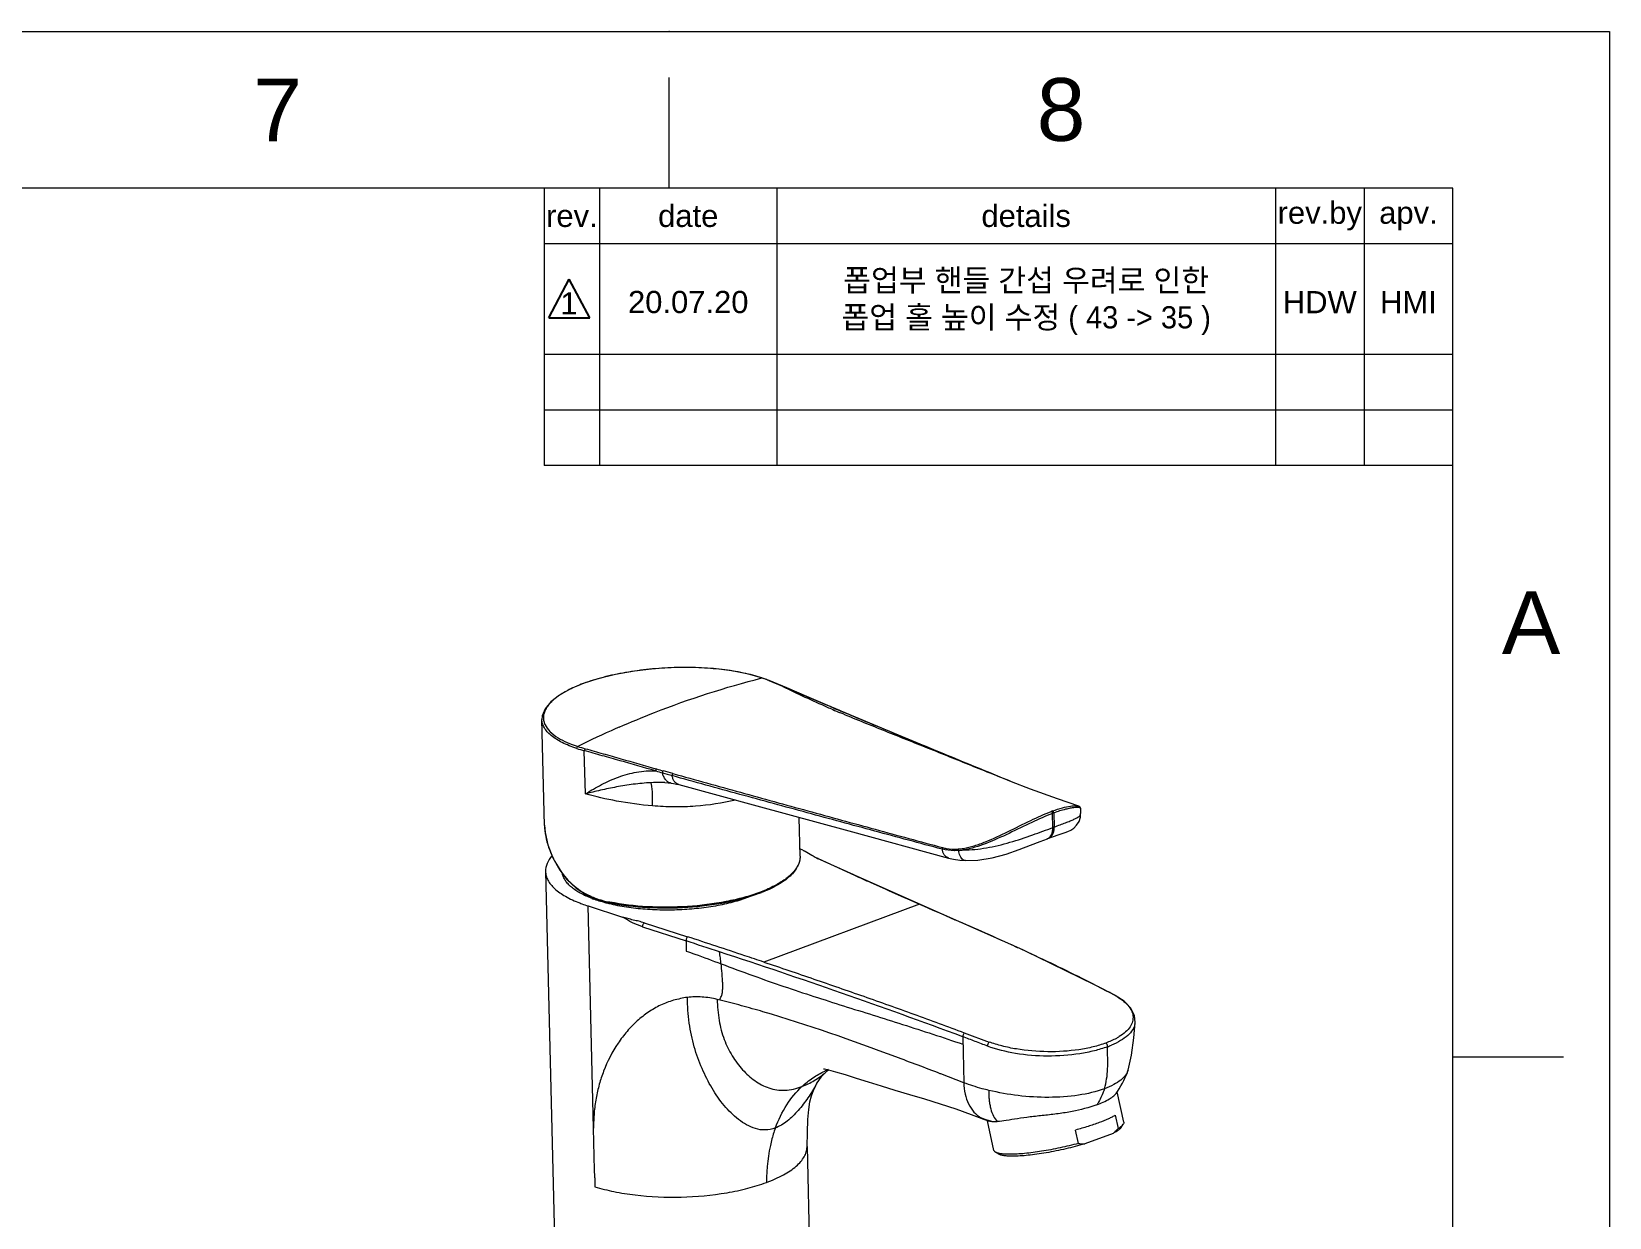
# Model space of a CAD drawing. Header units: millimetres. Extents: x 1991 to 2585, y -545 to -125.
# Drawn here: x 2442.1 to 2584.5, y -232.4 to -125.4 of the extents above; entities that cross this region are included whole.
import ezdxf

# ---------------------------------------------------------------- set-up
doc = ezdxf.new("R2010")
doc.units = ezdxf.units.MM
doc.header["$LTSCALE"] = 0.1
doc.layers.get('0').update_dxf_attribs({"lineweight": 13})
doc.layers.add('DIM', color=3, linetype='Continuous', lineweight=9)
doc.layers.add('FORM', color=7, linetype='Continuous', lineweight=13)
doc.layers.add('TEXT', color=2, linetype='Continuous')
doc.styles.get("Standard").update_dxf_attribs({"font": 'arial.ttf'})

msp = doc.modelspace()

# ---------------------------------------------------------------- linework, layer by layer
for p, q in [((2499.693, -139.541), (2499.693, -129.541)), ((2570.4, -139.541), (2004.744, -139.541)), ((2570.4, -531.258), (2570.4, -139.541)), ((2570.4, -217.884), (2580.4, -217.884))]:
    msp.add_line(p, q)
at = {"color": 7, "linetype": 'Continuous'}
for p, q in [((2493.251, -183.776), (2491.906, -184.214)), ((2508.093, -183.716), (2508.093, -183.716)), ((2508.713, -183.946), (2508.539, -183.877)), ((2508.713, -183.946), (2508.66, -183.942)), ((2508.707, -183.961), (2508.66, -183.942)), ((2509.942, -184.478), (2508.707, -183.961)), ((2508.713, -183.946), (2508.713, -183.946)), ((2510.285, -184.608), (2508.713, -183.946)), ((2513.971, -186.191), (2509.942, -184.478)), ((2514.014, -186.198), (2513.971, -186.191)), ((2514.01, -186.208), (2513.971, -186.191)), ((2514.141, -186.252), (2514.014, -186.198)), ((2514.736, -186.509), (2514.141, -186.252)), ((2514.509, -186.411), (2514.467, -186.404)), ((2514.505, -186.421), (2514.467, -186.404)), ((2515.012, -186.627), (2514.736, -186.509)), ((2488.424, -197.013), (2488.194, -187.469)), ((2515.203, -186.709), (2515.012, -186.627)), ((2515.203, -186.71), (2515.163, -186.703)), ((2515.2, -186.718), (2515.163, -186.703)), ((2515.203, -186.71), (2515.203, -186.71)), ((2489.655, -189.106), (2489.66, -189.109)), ((2492.116, -194.174), (2492.022, -190.274)), ((2499.29, -193.147), (2499.289, -193.147)), ((2499.857, -193.192), (2499.857, -193.192)), ((2532.303, -193.741), (2530.571, -193.072)), ((2530.572, -193.072), (2530.571, -193.072)), ((2530.655, -193.104), (2530.573, -193.071)), ((2530.868, -193.192), (2530.655, -193.104)), ((2511.497, -199.777), (2511.413, -196.287)), ((2534.312, -197.2), (2534.282, -195.935)), ((2534.395, -195.893), (2534.425, -197.158)), ((2536.644, -195.28), (2536.645, -195.28)), ((2536.806, -195.461), (2536.818, -195.947)), ((2536.806, -195.462), (2536.806, -195.462)), ((2511.733, -199.241), (2511.481, -199.127)), ((2533.913, -198.176), (2533.914, -198.176)), ((2489.193, -199.949), (2489.817, -201.055)), ((2516.361, -201.486), (2513.065, -199.987)), ((2513.065, -199.987), (2513.122, -200.003)), ((2513.123, -200.003), (2513.071, -199.976)), ((2513.122, -200.003), (2516.417, -201.502)), ((2526.424, -200.187), (2526.424, -200.187)), ((2488.524, -201.164), (2489.637, -247.449)), ((2516.416, -201.501), (2516.361, -201.486)), ((2516.361, -201.486), (2516.413, -201.509)), ((2524.254, -204.978), (2516.415, -201.501)), ((2492.214, -203.286), (2493.24, -203.736)), ((2492.856, -224.337), (2492.373, -204.279)), ((2492.373, -204.279), (2495.477, -205.283)), ((2493.24, -203.736), (2494.3, -204.02)), ((2494.3, -204.02), (2494.3, -204.02)), ((2522.284, -204.118), (2508.222, -209.344)), ((2497.283, -206.168), (2501.202, -207.436)), ((2497.43, -205.798), (2501.347, -207.066)), ((2501.202, -207.436), (2501.224, -208.346)), ((2538.027, -211.369), (2537.669, -211.187)), ((2538.071, -211.392), (2538.026, -211.369)), ((2538.027, -211.369), (2538.074, -211.386)), ((2538.074, -211.386), (2538.075, -211.387)), ((2539.936, -212.36), (2539.888, -212.342)), ((2539.939, -212.362), (2539.936, -212.36)), ((2526.173, -216.076), (2526.273, -220.222)), ((2526.316, -215.721), (2528.555, -216.554)), ((2513.729, -219.178), (2513.758, -219.165)), ((2541.102, -219.083), (2541.102, -219.083)), ((2512.993, -220.331), (2512.991, -220.334)), ((2524.192, -219.428), (2524.149, -219.412)), ((2526.273, -220.222), (2524.192, -219.428)), ((2540.722, -223.78), (2540.127, -221.046)), ((2526.925, -223.082), (2528.144, -223.542)), ((2539.946, -223.164), (2540.208, -224.367)), ((2528.996, -226.33), (2528.413, -223.651)), ((2528.43, -223.647), (2528.442, -223.651)), ((2536.617, -225.701), (2536.355, -224.498)), ((2539.75, -224.797), (2537.18, -225.752)), ((2540.479, -224.265), (2540.669, -223.98)), ((2512.128, -225.99), (2512.631, -246.896)), ((2529.418, -226.671), (2529.127, -226.49)), ((2492.964, -228.819), (2492.982, -229.608))]:
    msp.add_line(p, q, dxfattribs=at)
for points in [[(2508.093, -183.716), (2506.845, -183.361), (2505.336, -183.067), (2503.685, -182.868), (2501.94, -182.77), (2500.129, -182.775), (2498.323, -182.881), (2496.539, -183.087), (2494.839, -183.387), (2493.251, -183.776)], [(2491.906, -184.214), (2490.783, -184.688), (2489.774, -185.251), (2489, -185.856), (2488.483, -186.483), (2488.222, -187.136), (2488.194, -187.475)], [(2508.539, -183.877), (2508.285, -183.783), (2508.092, -183.716)], [(2514.014, -186.198), (2512.097, -185.379), (2510.285, -184.608)], [(2530.868, -193.192), (2526.916, -191.57), (2520.735, -189.019), (2515.203, -186.71)], [(2499.29, -193.147), (2499.588, -193.164), (2499.857, -193.192)], [(2499.857, -193.192), (2500.079, -193.227), (2500.35, -193.282), (2500.537, -193.328)], [(2500.537, -193.328), (2507.605, -195.248), (2515.895, -197.51), (2524.903, -199.967)], [(2536.644, -195.28), (2534.741, -194.623), (2532.303, -193.741)], [(2533.913, -198.176), (2534.369, -198.014), (2534.797, -197.868), (2535.14, -197.753), (2535.421, -197.656), (2535.67, -197.558), (2535.92, -197.438), (2536.19, -197.259), (2536.456, -196.997), (2536.668, -196.659), (2536.793, -196.268), (2536.818, -195.947)], [(2536.806, -195.462), (2536.804, -195.442), (2536.766, -195.357), (2536.713, -195.311), (2536.658, -195.285), (2536.645, -195.28)], [(2488.424, -197.006), (2488.475, -197.652), (2488.728, -198.781), (2489.193, -199.949)], [(2526.424, -200.187), (2527.533, -200.15), (2528.822, -199.941), (2530.089, -199.6), (2531.262, -199.199), (2532.289, -198.808), (2533.166, -198.464), (2533.823, -198.21)], [(2533.823, -198.21), (2533.832, -198.206), (2533.914, -198.176)], [(2524.903, -199.967), (2525.329, -200.067), (2525.899, -200.151), (2526.424, -200.187)], [(2489.816, -201.054), (2490.48, -201.924), (2491.296, -202.686), (2492.214, -203.286)], [(2538.074, -211.386), (2531.592, -208.252), (2524.254, -204.978)], [(2539.939, -212.361), (2539.425, -212.088), (2538.739, -211.729), (2538.075, -211.386)], [(2541.735, -214.793), (2541.678, -214.176), (2541.344, -213.505), (2540.734, -212.881), (2539.936, -212.36)], [(2541.102, -219.083), (2541.408, -217.745), (2541.608, -216.185), (2541.736, -214.782)], [(2512.991, -220.334), (2513.468, -219.642), (2513.848, -219.246)], [(2513.62, -218.966), (2513.608, -218.964), (2513.71, -218.982), (2514.072, -219.063), (2514.706, -219.234), (2515.552, -219.488), (2516.551, -219.803), (2517.647, -220.15), (2518.817, -220.513), (2520.061, -220.89), (2521.371, -221.279), (2522.737, -221.688), (2524.147, -222.125), (2525.557, -222.594), (2526.925, -223.082)], [(2513.847, -219.245), (2513.875, -219.221), (2513.922, -219.181)], [(2513.922, -219.181), (2513.956, -219.153), (2514.001, -219.118), (2514.046, -219.085), (2514.076, -219.064)], [(2540.084, -221.107), (2540.14, -221.028), (2540.308, -220.772), (2540.456, -220.52), (2540.59, -220.273), (2540.712, -220.03), (2540.818, -219.804), (2540.914, -219.589), (2541.006, -219.364), (2541.088, -219.129), (2541.102, -219.083)], [(2512.134, -225.989), (2512.151, -224.714), (2512.194, -223.555), (2512.272, -222.647), (2512.382, -221.951), (2512.518, -221.408), (2512.699, -220.916), (2512.955, -220.397), (2512.993, -220.331)], [(2528.164, -223.55), (2528.224, -223.572), (2528.43, -223.647)]]:
    msp.add_lwpolyline(points, dxfattribs=at)
for centre, radius, start, end in [((2497.4, -198.844), 15.616, 110.44549, 110.59119), ((2504.247, -194.988), 11.896, 71.16188, 71.37475), ((2504.376, -194.614), 11.502, 70.2715, 71.16572), ((2504.7, -193.715), 10.546, 67.93931, 70.28128), ((2556.636, -89.441), 105.888, 243.83441, 246.2258), ((2559.882, -82.142), 113.877, 246.21146, 246.48191), ((2487.121, -249.225), 68.514, 66.77806, 66.89275), ((2464.357, -302.195), 126.168, 66.59895, 66.76248), ((2560.05, -80.92), 114.912, 246.64985, 247.00675), ((2560.909, -79.78), 116.452, 246.48224, 246.85517), ((2531.429, -270.973), 90.412, 113.84586, 116.2608), ((2530.603, -269.146), 88.407, 113.63786, 113.83502), ((2495.585, -177.013), 13.731, 251.9575, 254.96058), ((2495.756, -176.586), 13.993, 251.96977, 254.8764), ((2508.891, -158.212), 35.448, 252.90779, 253.9255), ((2516.533, -128.658), 65.771, 254.1297, 254.67261), ((2465.73, -313.527), 125.952, 74.20223, 74.61383), ((2539.975, -50.974), 147.1, 253.85717, 254.21082), ((2536.467, -201.768), 6.438, 109.84227, 110.93307), ((2536.546, -201.853), 6.336, 109.84244, 110.9329), ((2536.973, -204.195), 7.484, 109.89796, 110.82108), ((2525.398, -194.038), 5.115, 274.31371, 279.25012), ((2525.348, -194.072), 5.222, 274.7934, 279.71734), ((2533.614, -197.659), 0.589, 290.84811, 299.884), ((2509.3, -199.633), 2.23, 332.23447, 334.49088), ((2495.754, -197.136), 7.091, 213.04101, 213.40991), ((2489.862, -201.025), 0.0546, 205.48673, 212.85286), ((2496.486, -193.749), 10.557, 249.01537, 249.80441), ((2495.498, -196.968), 7.057, 247.2574, 248.34512), ((2495.524, -196.902), 7.128, 248.34375, 248.69256), ((2502.94, -190.109), 13.924, 290.73345, 291.3157), ((2498.308, -183.316), 21.002, 258.87177, 259.03146), ((2843.159, 520.535), 792.517, 246.116321, 246.368483), ((2268.034, -928.275), 757.613, 71.834185, 72.075287), ((2319.965, -771.952), 592.891, 69.647198, 71.892839), ((2432.877, -422.499), 235.89, 65.14708, 65.41995), ((2497.226, -241.55), 29.628, 76.22519, 76.75907), ((2536.92, -217.861), 6.267, 61.2376, 61.72706), ((2540.402, -214.664), 1.34, 348.93563, 354.49092), ((2536.233, -208.887), 8.635, 290.3387, 292.95962), ((2517.144, -226.467), 8.049, 112.79887, 114.87246), ((2529.016, -221.318), 2.389, 239.89144, 249.11669), ((2531.172, -215.826), 8.288, 249.11617, 250.68165), ((2510.493, -225.979), 1.634, 358.28853, 359.61497)]:
    msp.add_arc(centre, radius, start, end, dxfattribs=at)
for points, knots in [([(2508.046, -183.715), (2507.501, -183.532), (2506.313, -183.221), (2504.403, -182.921), (2502.313, -182.763), (2500.123, -182.756), (2497.914, -182.9), (2495.773, -183.19), (2493.781, -183.613), (2492.529, -183.996), (2491.946, -184.212)], [0, 0, 0, 0, 0.1054976, 0.2248135, 0.3543139, 0.4897597, 0.6265793, 0.7601291, 0.8859439, 1, 1, 1, 1]), ([(2491.909, -184.226), (2491.487, -184.385), (2490.713, -184.713), (2489.704, -185.293), (2489.042, -185.837), (2488.668, -186.292), (2488.475, -186.622), (2488.356, -186.955), (2488.315, -187.289), (2488.353, -187.621), (2488.515, -188.069), (2488.937, -188.611), (2489.393, -188.944), (2489.655, -189.106)], [0, 0, 0, 0, 0.1853675, 0.3447746, 0.4774671, 0.5345228, 0.5862438, 0.6338277, 0.6789268, 0.7235371, 0.7697281, 0.8733864, 1, 1, 1, 1]), ([(2495.155, -188.156), (2496.214, -187.693), (2500.415, -185.951), (2504.757, -184.546), (2508.046, -183.715)], [0, 0, 0, 0, 0.254107, 1, 1, 1, 1]), ([(2491.332, -190.069), (2490.879, -189.922), (2490.072, -189.606), (2489.184, -189.071), (2488.674, -188.59), (2488.408, -188.233), (2488.24, -187.86), (2488.197, -187.601), (2488.194, -187.475)], [0, 0, 0, 0, 0.3322094, 0.6034313, 0.7170167, 0.8191747, 0.9123134, 1, 1, 1, 1]), ([(2530.571, -193.072), (2529.281, -192.555), (2526.7, -191.522), (2522.83, -189.974), (2519.606, -188.681), (2517.036, -187.658), (2515.765, -187.128), (2515.137, -186.859)], [0, 0, 0, 0, 0.2505856, 0.501173, 0.7517574, 0.8768764, 1, 1, 1, 1]), ([(2530.573, -193.071), (2528.008, -192.021), (2524.164, -190.439), (2519.68, -188.589), (2517.118, -187.529), (2515.839, -186.989), (2515.2, -186.718)], [0, 0, 0, 0, 0.4997695, 0.7497289, 0.874756, 1, 1, 1, 1]), ([(2489.66, -189.109), (2489.916, -189.266), (2490.493, -189.559), (2491.098, -189.785), (2491.425, -189.892)], [0, 0, 0, 0, 0.4664857, 1, 1, 1, 1]), ([(2491.332, -190.069), (2491.331, -190.051), (2491.338, -189.983), (2491.38, -189.914), (2491.425, -189.892)], [0, 0, 0, 0, 0.262843, 1, 1, 1, 1]), ([(2492.105, -190.095), (2492.092, -190.102), (2492.041, -190.148), (2492.019, -190.221), (2492.022, -190.274)], [0, 0, 0, 0, 0.2159861, 1, 1, 1, 1]), ([(2498.473, -192.095), (2497.397, -191.789), (2495.785, -191.33), (2493.635, -190.723), (2492.561, -190.419), (2492.022, -190.274)], [0, 0, 0, 0, 0.5002938, 0.7503299, 1, 1, 1, 1]), ([(2492.105, -190.095), (2492.643, -190.24), (2493.717, -190.545), (2495.864, -191.154), (2497.474, -191.615), (2498.548, -191.922)], [0, 0, 0, 0, 0.2498142, 0.4998226, 1, 1, 1, 1]), ([(2492.116, -194.174), (2492.589, -193.872), (2493.56, -193.307), (2495.099, -192.611), (2496.745, -192.149), (2497.895, -192.066), (2498.473, -192.095)], [0, 0, 0, 0, 0.2481836, 0.4956338, 0.7445216, 1, 1, 1, 1]), ([(2498.548, -191.922), (2498.536, -191.93), (2498.491, -191.977), (2498.47, -192.045), (2498.473, -192.095)], [0, 0, 0, 0, 0.2222316, 1, 1, 1, 1]), ([(2499.148, -192.089), (2499.135, -192.099), (2499.089, -192.149), (2499.07, -192.223), (2499.076, -192.275)], [0, 0, 0, 0, 0.2307517, 1, 1, 1, 1]), ([(2498.03, -193.163), (2497.499, -193.19), (2496.458, -193.288), (2494.941, -193.534), (2493.498, -193.824), (2492.568, -194.058), (2492.116, -194.174)], [0, 0, 0, 0, 0.2653675, 0.5214422, 0.7670733, 1, 1, 1, 1]), ([(2499.289, -193.147), (2499.185, -193.144), (2498.765, -193.136), (2498.345, -193.146), (2498.03, -193.163)], [0, 0, 0, 0, 0.2486047, 1, 1, 1, 1]), ([(2498.183, -195.254), (2498.188, -195.023), (2498.191, -194.585), (2498.17, -193.984), (2498.13, -193.557), (2498.079, -193.299), (2498.048, -193.202), (2498.03, -193.163)], [0, 0, 0, 0, 0.329136, 0.6246987, 0.856001, 0.9394361, 1, 1, 1, 1]), ([(2499.857, -193.192), (2499.766, -193.18), (2499.578, -193.114), (2499.344, -192.907), (2499.17, -192.616), (2499.101, -192.392), (2499.076, -192.275)], [0, 0, 0, 0, 0.2146782, 0.4539175, 0.7195845, 1, 1, 1, 1]), ([(2500.019, -192.333), (2500.007, -192.342), (2499.96, -192.395), (2499.94, -192.471), (2499.949, -192.524)], [0, 0, 0, 0, 0.227383, 1, 1, 1, 1]), ([(2500.537, -193.328), (2500.463, -193.308), (2500.314, -193.235), (2500.138, -193.048), (2500.013, -192.804), (2499.965, -192.62), (2499.949, -192.524)], [0, 0, 0, 0, 0.2208636, 0.4607249, 0.7227823, 1, 1, 1, 1]), ([(2524.322, -199.16), (2522.291, -198.618), (2518.229, -197.526), (2512.138, -195.876), (2507.061, -194.489), (2502.996, -193.38), (2500.965, -192.812), (2499.949, -192.524)], [0, 0, 0, 0, 0.2496459, 0.4995133, 0.7495412, 0.8746194, 1, 1, 1, 1]), ([(2500.019, -192.333), (2501.033, -192.62), (2503.061, -193.189), (2507.119, -194.303), (2512.187, -195.698), (2518.268, -197.363), (2522.322, -198.467), (2524.35, -199.017)], [0, 0, 0, 0, 0.1253041, 0.2503656, 0.5003856, 0.7502719, 1, 1, 1, 1]), ([(2498.183, -195.254), (2497.096, -195.163), (2495.055, -194.882), (2493.047, -194.427), (2492.116, -194.174)], [0, 0, 0, 0, 0.5304278, 1, 1, 1, 1]), ([(2505.655, -194.725), (2504.473, -195.013), (2502.623, -195.295), (2500.116, -195.371), (2498.827, -195.308), (2498.183, -195.254)], [0, 0, 0, 0, 0.4856568, 0.7422404, 1, 1, 1, 1]), ([(2526.22, -199.086), (2526.558, -199.031), (2527.242, -198.863), (2528.604, -198.37), (2530.287, -197.57), (2532.23, -196.589), (2533.535, -195.996), (2534.167, -195.755)], [0, 0, 0, 0, 0.1187895, 0.2435821, 0.502801, 0.7650675, 1, 1, 1, 1]), ([(2534.282, -195.935), (2533.647, -196.178), (2532.331, -196.767), (2530.362, -197.736), (2528.342, -198.665), (2526.933, -199.112), (2526.23, -199.219)], [0, 0, 0, 0, 0.2340736, 0.4958586, 0.7553269, 1, 1, 1, 1]), ([(2534.282, -195.935), (2534.28, -195.877), (2534.247, -195.797), (2534.182, -195.759), (2534.167, -195.755)], [0, 0, 0, 0, 0.7945085, 1, 1, 1, 1]), ([(2534.282, -195.712), (2534.581, -195.604), (2535.111, -195.431), (2535.813, -195.276), (2536.268, -195.234), (2536.52, -195.251), (2536.61, -195.268), (2536.645, -195.28)], [0, 0, 0, 0, 0.3930084, 0.688105, 0.887725, 0.9541234, 1, 1, 1, 1]), ([(2534.395, -195.893), (2534.395, -195.874), (2534.383, -195.803), (2534.334, -195.726), (2534.282, -195.712)], [0, 0, 0, 0, 0.2605828, 1, 1, 1, 1]), ([(2536.806, -195.462), (2536.806, -195.456), (2536.793, -195.443), (2536.744, -195.423), (2536.634, -195.404), (2536.448, -195.398), (2536.185, -195.417), (2535.845, -195.47), (2535.233, -195.608), (2534.744, -195.767), (2534.395, -195.893)], [0, 0, 0, 0, 0.0068614, 0.0193951, 0.0646253, 0.13873, 0.2441923, 0.3814376, 0.5531441, 1, 1, 1, 1]), ([(2534.425, -197.158), (2534.609, -197.091), (2534.953, -196.965), (2535.436, -196.784), (2535.85, -196.623), (2536.193, -196.477), (2536.462, -196.345), (2536.658, -196.22), (2536.786, -196.094), (2536.819, -195.992), (2536.818, -195.947)], [0, 0, 0, 0, 0.2131295, 0.4005472, 0.5630311, 0.6984134, 0.806525, 0.8900158, 0.9515082, 1, 1, 1, 1]), ([(2488.424, -197.006), (2488.44, -197.674), (2488.736, -199.093), (2489.397, -200.369), (2489.809, -201.002)], [0, 0, 0, 0, 0.4691275, 1, 1, 1, 1]), ([(2526.23, -199.219), (2526.925, -199.227), (2528.352, -199.084), (2530.438, -198.568), (2532.427, -197.903), (2533.708, -197.428), (2534.312, -197.2)], [0, 0, 0, 0, 0.2489944, 0.510398, 0.7686331, 1, 1, 1, 1]), ([(2533.914, -198.176), (2533.996, -198.146), (2534.156, -198.042), (2534.321, -197.795), (2534.412, -197.489), (2534.427, -197.27), (2534.425, -197.158)], [0, 0, 0, 0, 0.2167067, 0.4570887, 0.7225124, 1, 1, 1, 1]), ([(2534.061, -198.045), (2534.107, -197.994), (2534.276, -197.744), (2534.319, -197.429), (2534.312, -197.2)], [0, 0, 0, 0, 0.2300182, 1, 1, 1, 1]), ([(2511.733, -199.241), (2511.809, -199.276), (2512.093, -199.414), (2512.365, -199.575), (2512.562, -199.698)], [0, 0, 0, 0, 0.2645404, 1, 1, 1, 1]), ([(2524.35, -199.017), (2524.331, -199.049), (2524.317, -199.099), (2524.32, -199.149), (2524.322, -199.16)], [0, 0, 0, 0, 0.7625839, 1, 1, 1, 1]), ([(2524.902, -199.967), (2524.824, -199.946), (2524.673, -199.866), (2524.499, -199.674), (2524.381, -199.43), (2524.337, -199.252), (2524.322, -199.16)], [0, 0, 0, 0, 0.2309018, 0.4756746, 0.7344134, 1, 1, 1, 1]), ([(2525.785, -199.276), (2525.658, -199.286), (2525.168, -199.309), (2524.672, -199.254), (2524.322, -199.16)], [0, 0, 0, 0, 0.2600523, 1, 1, 1, 1]), ([(2524.35, -199.017), (2524.461, -199.047), (2524.931, -199.151), (2525.419, -199.166), (2525.783, -199.138)], [0, 0, 0, 0, 0.240707, 1, 1, 1, 1]), ([(2525.783, -199.138), (2525.78, -199.149), (2525.772, -199.194), (2525.775, -199.242), (2525.785, -199.276)], [0, 0, 0, 0, 0.2383635, 1, 1, 1, 1]), ([(2526.424, -200.187), (2526.387, -200.186), (2526.309, -200.171), (2526.178, -200.101), (2526.045, -199.965), (2525.884, -199.688), (2525.815, -199.444), (2525.785, -199.276)], [0, 0, 0, 0, 0.0947452, 0.1965631, 0.369522, 0.5675586, 1, 1, 1, 1]), ([(2526.23, -199.219), (2526.22, -199.186), (2526.214, -199.141), (2526.219, -199.096), (2526.22, -199.086)], [0, 0, 0, 0, 0.7697288, 1, 1, 1, 1]), ([(2533.907, -198.17), (2533.921, -198.162), (2533.977, -198.126), (2534.027, -198.082), (2534.061, -198.045)], [0, 0, 0, 0, 0.2439209, 1, 1, 1, 1]), ([(2489.1, -199.758), (2488.921, -199.966), (2488.627, -200.402), (2488.518, -200.924), (2488.524, -201.164)], [0, 0, 0, 0, 0.5331929, 1, 1, 1, 1]), ([(2511.273, -200.672), (2511.146, -200.913), (2510.773, -201.393), (2510.007, -202.014), (2509.008, -202.586), (2508.25, -202.907), (2507.838, -203.06)], [0, 0, 0, 0, 0.1921577, 0.4212574, 0.6908594, 1, 1, 1, 1]), ([(2511.497, -199.777), (2511.501, -199.934), (2511.464, -200.256), (2511.284, -200.725), (2510.988, -201.175), (2510.418, -201.779), (2509.423, -202.463), (2508.511, -202.882), (2508.002, -203.08)], [0, 0, 0, 0, 0.0925606, 0.189154, 0.2937229, 0.4089667, 0.6774235, 1, 1, 1, 1]), ([(2511.46, -200.165), (2511.452, -200.201), (2511.416, -200.348), (2511.362, -200.49), (2511.313, -200.593)], [0, 0, 0, 0, 0.2436949, 1, 1, 1, 1]), ([(2511.497, -199.777), (2511.499, -199.874), (2511.491, -200.005), (2511.467, -200.133), (2511.46, -200.165)], [0, 0, 0, 0, 0.7471826, 1, 1, 1, 1]), ([(2512.562, -199.698), (2512.602, -199.723), (2512.765, -199.826), (2512.932, -199.926), (2513.065, -199.987)], [0, 0, 0, 0, 0.2408484, 1, 1, 1, 1]), ([(2488.524, -201.164), (2488.527, -201.299), (2488.569, -201.575), (2488.732, -201.975), (2488.993, -202.362), (2489.492, -202.885), (2490.362, -203.48), (2491.162, -203.842), (2491.609, -204.013)], [0, 0, 0, 0, 0.0912502, 0.1870386, 0.2911737, 0.4063755, 0.6755601, 1, 1, 1, 1]), ([(2489.834, -201.04), (2490.184, -201.57), (2491.045, -202.552), (2492.168, -203.225), (2492.769, -203.477)], [0, 0, 0, 0, 0.4932671, 1, 1, 1, 1]), ([(2492.706, -203.605), (2492.348, -203.468), (2491.7, -203.178), (2490.984, -202.712), (2490.551, -202.305), (2490.309, -202.002), (2490.137, -201.689), (2490.069, -201.47), (2490.048, -201.362)], [0, 0, 0, 0, 0.3186894, 0.5880037, 0.7049332, 0.8112191, 0.9086934, 1, 1, 1, 1]), ([(2516.413, -201.509), (2516.897, -201.729), (2518.849, -202.61), (2520.81, -203.472), (2522.284, -204.118)], [0, 0, 0, 0, 0.2484019, 1, 1, 1, 1]), ([(2492.934, -203.543), (2493.038, -203.584), (2493.469, -203.74), (2493.914, -203.857), (2494.254, -203.923)], [0, 0, 0, 0, 0.2446882, 1, 1, 1, 1]), ([(2507.329, -203.306), (2506.895, -203.49), (2505.954, -203.82), (2504.44, -204.196), (2502.787, -204.469), (2501.047, -204.632), (2499.275, -204.678), (2497.526, -204.606), (2495.856, -204.418), (2494.783, -204.212), (2494.272, -204.087)], [0, 0, 0, 0, 0.1066673, 0.2251012, 0.3524297, 0.4853152, 0.6201528, 0.7532472, 0.880983, 1, 1, 1, 1]), ([(2507.87, -203.131), (2507.402, -203.308), (2506.406, -203.627), (2504.241, -204.131), (2501.318, -204.492), (2497.775, -204.512), (2495.423, -204.241), (2494.3, -204.02)], [0, 0, 0, 0, 0.1091162, 0.2279393, 0.4850817, 0.7500526, 1, 1, 1, 1]), ([(2507.838, -203.06), (2507.37, -203.234), (2506.375, -203.547), (2504.215, -204.043), (2501.303, -204.399), (2497.774, -204.419), (2495.431, -204.152), (2494.312, -203.935)], [0, 0, 0, 0, 0.1092984, 0.2282342, 0.4853369, 0.7501013, 1, 1, 1, 1]), ([(2491.609, -204.013), (2491.67, -204.037), (2491.923, -204.131), (2492.179, -204.218), (2492.373, -204.279)], [0, 0, 0, 0, 0.2434412, 1, 1, 1, 1]), ([(2494.272, -204.087), (2494.146, -204.056), (2493.663, -203.932), (2493.187, -203.783), (2492.842, -203.657)], [0, 0, 0, 0, 0.2617568, 1, 1, 1, 1]), ([(2494.3, -204.02), (2494.293, -204.019), (2494.274, -204.007), (2494.258, -203.971), (2494.255, -203.94), (2494.254, -203.923)], [0, 0, 0, 0, 0.1865655, 0.5511176, 1, 1, 1, 1]), ([(2497.283, -206.169), (2496.97, -206.068), (2496.351, -205.801), (2495.768, -205.465), (2495.477, -205.283)], [0, 0, 0, 0, 0.4892423, 1, 1, 1, 1]), ([(2497.43, -205.798), (2497.271, -205.746), (2496.939, -205.665), (2496.443, -205.55), (2495.952, -205.426), (2495.632, -205.333), (2495.477, -205.283)], [0, 0, 0, 0, 0.2487738, 0.5055908, 0.7578012, 1, 1, 1, 1]), ([(2497.283, -206.169), (2497.282, -206.137), (2497.294, -206.002), (2497.355, -205.869), (2497.43, -205.798)], [0, 0, 0, 0, 0.2370886, 1, 1, 1, 1]), ([(2530.999, -207.986), (2530.083, -207.566), (2528.246, -206.735), (2526.4, -205.927), (2525.476, -205.523)], [0, 0, 0, 0, 0.4998393, 1, 1, 1, 1]), ([(2501.347, -207.066), (2501.324, -207.088), (2501.24, -207.194), (2501.199, -207.333), (2501.202, -207.435)], [0, 0, 0, 0, 0.2389738, 1, 1, 1, 1]), ([(2508.222, -209.344), (2507.653, -209.152), (2505.364, -208.384), (2503.072, -207.625), (2501.347, -207.066)], [0, 0, 0, 0, 0.2489452, 1, 1, 1, 1]), ([(2501.223, -208.347), (2501.485, -208.439), (2502.537, -208.813), (2503.582, -209.204), (2504.367, -209.497)], [0, 0, 0, 0, 0.2491688, 1, 1, 1, 1]), ([(2504.363, -209.499), (2504.345, -209.324), (2504.303, -208.965), (2504.253, -208.607), (2504.233, -208.423)], [0, 0, 0, 0, 0.4879699, 1, 1, 1, 1]), ([(2537.669, -211.187), (2536.736, -210.714), (2534.862, -209.785), (2532.968, -208.895), (2532.019, -208.455)], [0, 0, 0, 0, 0.4999536, 1, 1, 1, 1]), ([(2504.281, -212.774), (2504.277, -212.708), (2504.29, -212.577), (2504.385, -212.453), (2504.435, -212.344), (2504.456, -212.251), (2504.472, -212.154), (2504.493, -212.023), (2504.51, -211.854), (2504.521, -211.576), (2504.513, -211.222), (2504.485, -210.794), (2504.437, -210.218), (2504.396, -209.786), (2504.367, -209.497)], [0, 0, 0, 0, 0.0596503, 0.1121069, 0.13894, 0.1676738, 0.1974886, 0.2273689, 0.2882615, 0.3507194, 0.4782669, 0.6077939, 0.7381884, 1, 1, 1, 1]), ([(2504.363, -209.499), (2505.318, -209.856), (2507.196, -210.559), (2509.992, -211.534), (2512.725, -212.438), (2516.301, -213.575), (2520.799, -214.967), (2524.384, -216.136), (2526.189, -216.76)], [0, 0, 0, 0, 0.1329337, 0.2614603, 0.3861116, 0.5083193, 0.7508645, 1, 1, 1, 1]), ([(2508.222, -209.344), (2509.729, -209.843), (2511.983, -210.609), (2514.984, -211.648), (2517.997, -212.691), (2521.778, -214.041), (2524.799, -215.156), (2526.315, -215.722)], [0, 0, 0, 0, 0.2482031, 0.372144, 0.4966276, 0.746837, 1, 1, 1, 1]), ([(2539.889, -212.342), (2539.588, -212.181), (2538.982, -211.863), (2538.375, -211.548), (2538.071, -211.392)], [0, 0, 0, 0, 0.4994334, 1, 1, 1, 1]), ([(2501.324, -212.53), (2501.113, -212.557), (2500.695, -212.633), (2500.079, -212.785), (2499.478, -212.98), (2498.704, -213.311), (2497.785, -213.842), (2496.771, -214.637), (2495.856, -215.585), (2494.748, -217.047), (2494.101, -218.302), (2493.764, -219.186)], [0, 0, 0, 0, 0.060413, 0.1203798, 0.1800224, 0.2395428, 0.3589423, 0.4800451, 0.6039913, 0.7315506, 1, 1, 1, 1]), ([(2509.265, -224.311), (2508.969, -224.418), (2508.359, -224.547), (2507.457, -224.406), (2506.65, -224.05), (2505.917, -223.556), (2505.245, -222.96), (2504.41, -222.045), (2503.497, -220.722), (2502.6, -218.942), (2501.89, -216.97), (2501.436, -214.81), (2501.341, -213.303), (2501.324, -212.531)], [0, 0, 0, 0, 0.0595424, 0.115062, 0.1697716, 0.2251147, 0.2815682, 0.339315, 0.4588608, 0.5840933, 0.7153546, 0.8538951, 1, 1, 1, 1]), ([(2504.013, -212.709), (2503.565, -212.6), (2502.67, -212.459), (2501.764, -212.48), (2501.326, -212.53)], [0, 0, 0, 0, 0.5109458, 1, 1, 1, 1]), ([(2504.013, -212.708), (2504.028, -213.342), (2504.134, -214.571), (2504.582, -216.303), (2505.318, -217.805), (2506.256, -219.066), (2507.362, -220.081), (2508.45, -220.663), (2509.394, -220.888), (2510.408, -220.939), (2511.173, -220.757), (2511.664, -220.576)], [0, 0, 0, 0, 0.1482963, 0.2869406, 0.4156025, 0.5366743, 0.6521445, 0.7640513, 0.8202602, 0.8777929, 1, 1, 1, 1]), ([(2508.148, -213.823), (2507.507, -213.636), (2506.221, -213.278), (2504.931, -212.931), (2504.282, -212.773)], [0, 0, 0, 0, 0.4998003, 1, 1, 1, 1]), ([(2539.935, -212.368), (2540.16, -212.491), (2540.567, -212.747), (2541.068, -213.197), (2541.408, -213.681), (2541.567, -214.194), (2541.525, -214.717), (2541.284, -215.217), (2540.866, -215.68), (2540.507, -215.941), (2540.306, -216.067)], [0, 0, 0, 0, 0.1580189, 0.2948357, 0.4128302, 0.51779, 0.6192277, 0.72823, 0.8535634, 1, 1, 1, 1]), ([(2524.149, -219.412), (2522.809, -218.901), (2517.528, -216.896), (2512.196, -215.004), (2508.148, -213.822)], [0, 0, 0, 0, 0.2537159, 1, 1, 1, 1]), ([(2541.716, -214.922), (2541.68, -215.109), (2541.512, -215.498), (2541.053, -216.005), (2540.401, -216.466), (2539.885, -216.719), (2539.602, -216.839)], [0, 0, 0, 0, 0.1937471, 0.4187666, 0.6874584, 1, 1, 1, 1]), ([(2526.315, -215.722), (2526.247, -215.793), (2526.187, -215.918), (2526.173, -216.046), (2526.173, -216.076)], [0, 0, 0, 0, 0.7668847, 1, 1, 1, 1]), ([(2528.417, -216.925), (2528.041, -216.783), (2527.295, -216.495), (2526.546, -216.215), (2526.173, -216.076)], [0, 0, 0, 0, 0.5023992, 1, 1, 1, 1]), ([(2540.306, -216.067), (2540.218, -216.121), (2539.831, -216.346), (2539.419, -216.526), (2539.097, -216.646)], [0, 0, 0, 0, 0.231533, 1, 1, 1, 1]), ([(2528.556, -216.554), (2528.485, -216.629), (2528.426, -216.761), (2528.416, -216.895), (2528.417, -216.925)], [0, 0, 0, 0, 0.7705863, 1, 1, 1, 1]), ([(2539.235, -216.984), (2538.849, -217.128), (2538.022, -217.376), (2536.225, -217.73), (2533.832, -217.894), (2531.027, -217.674), (2529.228, -217.233), (2528.417, -216.925)], [0, 0, 0, 0, 0.1123305, 0.2347192, 0.4990286, 0.7633407, 1, 1, 1, 1]), ([(2539.097, -216.646), (2538.724, -216.784), (2537.921, -217.024), (2536.171, -217.359), (2533.838, -217.498), (2531.506, -217.303), (2529.749, -216.94), (2528.936, -216.694), (2528.556, -216.554)], [0, 0, 0, 0, 0.1115485, 0.2340256, 0.4981051, 0.7628562, 0.8864904, 1, 1, 1, 1]), ([(2538.961, -220.766), (2539.137, -220.186), (2539.277, -219.245), (2539.26, -217.978), (2539.243, -217.315), (2539.235, -216.984)], [0, 0, 0, 0, 0.4773772, 0.7394859, 1, 1, 1, 1]), ([(2539.097, -216.646), (2539.162, -216.714), (2539.219, -216.833), (2539.234, -216.955), (2539.235, -216.984)], [0, 0, 0, 0, 0.7643565, 1, 1, 1, 1]), ([(2493.764, -219.186), (2493.617, -219.574), (2493.353, -220.378), (2493.067, -221.637), (2492.884, -222.965), (2492.858, -223.874), (2492.856, -224.337)], [0, 0, 0, 0, 0.2366033, 0.4818535, 0.7361896, 1, 1, 1, 1]), ([(2511.664, -220.576), (2511.972, -220.289), (2512.627, -219.766), (2513.356, -219.353), (2513.729, -219.178)], [0, 0, 0, 0, 0.5056401, 1, 1, 1, 1]), ([(2511.664, -220.576), (2512.05, -220.431), (2512.825, -220.055), (2513.514, -219.538), (2513.847, -219.245)], [0, 0, 0, 0, 0.4820373, 1, 1, 1, 1]), ([(2541.102, -219.083), (2541.053, -219.249), (2540.871, -219.591), (2540.414, -220.034), (2539.762, -220.438), (2539.248, -220.659), (2538.961, -220.766)], [0, 0, 0, 0, 0.1847999, 0.403964, 0.6726551, 1, 1, 1, 1]), ([(2512.991, -220.334), (2512.745, -220.759), (2512.229, -221.584), (2511.503, -222.549), (2510.863, -223.238), (2510.361, -223.689), (2509.831, -224.057), (2509.454, -224.239), (2509.265, -224.311)], [0, 0, 0, 0, 0.2659564, 0.5259767, 0.6521452, 0.7742497, 0.8904138, 1, 1, 1, 1]), ([(2509.265, -224.311), (2509.53, -223.58), (2510.183, -222.225), (2511.143, -221.062), (2511.664, -220.576)], [0, 0, 0, 0, 0.521938, 1, 1, 1, 1]), ([(2526.273, -220.222), (2526.281, -220.565), (2526.356, -221.227), (2526.662, -222.137), (2527.144, -222.882), (2527.584, -223.249), (2527.818, -223.385)], [0, 0, 0, 0, 0.2815796, 0.5409493, 0.7786023, 1, 1, 1, 1]), ([(2528.538, -220.917), (2528.338, -220.869), (2527.573, -220.673), (2526.818, -220.431), (2526.273, -220.222)], [0, 0, 0, 0, 0.2600391, 1, 1, 1, 1]), ([(2528.538, -220.917), (2528.543, -221.066), (2528.523, -221.357), (2528.555, -221.786), (2528.611, -222.194), (2528.722, -222.687), (2528.912, -223.218), (2529.147, -223.586), (2529.28, -223.728)], [0, 0, 0, 0, 0.1499235, 0.2938593, 0.43328, 0.5661648, 0.8035159, 1, 1, 1, 1]), ([(2538.961, -220.766), (2538.206, -221.046), (2536.536, -221.433), (2533.909, -221.606), (2531.196, -221.442), (2529.403, -221.126), (2528.538, -220.917)], [0, 0, 0, 0, 0.2288654, 0.483482, 0.7467881, 1, 1, 1, 1]), ([(2538.961, -220.766), (2538.919, -220.901), (2538.746, -221.408), (2538.497, -221.891), (2538.27, -222.215)], [0, 0, 0, 0, 0.2639323, 1, 1, 1, 1]), ([(2538.27, -222.215), (2538.665, -222.068), (2539.209, -221.839), (2539.799, -221.429), (2540.008, -221.215), (2540.084, -221.107)], [0, 0, 0, 0, 0.5874492, 0.8156627, 1, 1, 1, 1]), ([(2527.818, -223.385), (2527.901, -223.416), (2528.247, -223.544), (2528.601, -223.653), (2528.872, -223.727)], [0, 0, 0, 0, 0.2399296, 1, 1, 1, 1]), ([(2538.27, -222.215), (2537.554, -222.481), (2536.397, -222.786), (2534.794, -223.034), (2533.523, -223.174), (2532.289, -223.306), (2531.154, -223.465), (2530.166, -223.634), (2529.556, -223.714), (2529.28, -223.728)], [0, 0, 0, 0, 0.2509825, 0.390824, 0.5328124, 0.6708105, 0.7982502, 0.9093445, 1, 1, 1, 1]), ([(2539.946, -223.164), (2539.854, -223.22), (2539.649, -223.334), (2539.168, -223.566), (2538.444, -223.856), (2537.452, -224.19), (2536.735, -224.397), (2536.355, -224.498)], [0, 0, 0, 0, 0.0846234, 0.1829376, 0.4169855, 0.693154, 1, 1, 1, 1]), ([(2492.964, -228.819), (2492.954, -228.445), (2492.913, -226.951), (2492.866, -225.457), (2492.856, -224.337)], [0, 0, 0, 0, 0.250264, 1, 1, 1, 1]), ([(2509.265, -224.311), (2509.132, -224.679), (2508.645, -226.273), (2508.472, -227.953), (2508.473, -229.227)], [0, 0, 0, 0, 0.2345985, 1, 1, 1, 1]), ([(2528.442, -223.651), (2528.472, -223.662), (2528.612, -223.702), (2528.758, -223.719), (2528.872, -223.727)], [0, 0, 0, 0, 0.2153567, 1, 1, 1, 1]), ([(2528.872, -223.727), (2528.903, -223.729), (2529.039, -223.735), (2529.176, -223.733), (2529.28, -223.728)], [0, 0, 0, 0, 0.2312225, 1, 1, 1, 1]), ([(2540.48, -224.265), (2540.45, -224.309), (2540.368, -224.4), (2540.208, -224.528), (2539.997, -224.664), (2539.837, -224.751), (2539.75, -224.797)], [0, 0, 0, 0, 0.1753811, 0.3995902, 0.6746771, 1, 1, 1, 1]), ([(2540.208, -224.367), (2540.171, -224.405), (2540.023, -224.553), (2539.869, -224.696), (2539.75, -224.797)], [0, 0, 0, 0, 0.2523734, 1, 1, 1, 1]), ([(2540.669, -223.98), (2540.648, -224.012), (2540.593, -224.077), (2540.444, -224.214), (2540.308, -224.305), (2540.208, -224.367)], [0, 0, 0, 0, 0.1904287, 0.4195313, 1, 1, 1, 1]), ([(2540.722, -223.78), (2540.729, -223.811), (2540.724, -223.884), (2540.691, -223.948), (2540.669, -223.98)], [0, 0, 0, 0, 0.4518019, 1, 1, 1, 1]), ([(2508.468, -229.225), (2508.992, -229.028), (2509.932, -228.617), (2510.964, -227.946), (2511.56, -227.358), (2511.872, -226.926), (2512.07, -226.482), (2512.122, -226.176), (2512.126, -226.027)], [0, 0, 0, 0, 0.3290977, 0.6015001, 0.7168975, 0.8198592, 0.9129341, 1, 1, 1, 1]), ([(2529.127, -226.49), (2529.094, -226.47), (2529.037, -226.426), (2529.003, -226.361), (2528.996, -226.33)], [0, 0, 0, 0, 0.5481882, 1, 1, 1, 1]), ([(2536.617, -225.701), (2536.068, -225.848), (2534.965, -226.112), (2533.342, -226.418), (2532.043, -226.593), (2531.1, -226.669), (2530.671, -226.685), (2530.47, -226.686)], [0, 0, 0, 0, 0.273396, 0.5452072, 0.7938678, 0.9033251, 1, 1, 1, 1]), ([(2537.18, -225.752), (2536.616, -225.916), (2535.466, -226.211), (2534.022, -226.501), (2532.884, -226.679), (2532.094, -226.777), (2531.374, -226.84), (2530.918, -226.858), (2530.706, -226.859)], [0, 0, 0, 0, 0.2676149, 0.5404321, 0.6706201, 0.7924693, 0.9031069, 1, 1, 1, 1]), ([(2536.617, -225.701), (2536.664, -225.708), (2536.85, -225.733), (2537.038, -225.748), (2537.18, -225.752)], [0, 0, 0, 0, 0.2505483, 1, 1, 1, 1]), ([(2530.47, -226.686), (2530.317, -226.687), (2530.036, -226.683), (2529.655, -226.649), (2529.39, -226.598), (2529.223, -226.541), (2529.156, -226.508), (2529.127, -226.49)], [0, 0, 0, 0, 0.335991, 0.6155301, 0.8363582, 0.9250309, 1, 1, 1, 1]), ([(2530.706, -226.859), (2530.559, -226.86), (2530.289, -226.855), (2529.924, -226.823), (2529.67, -226.775), (2529.51, -226.72), (2529.446, -226.688), (2529.418, -226.671)], [0, 0, 0, 0, 0.3359916, 0.6155467, 0.8363637, 0.9250381, 1, 1, 1, 1]), ([(2492.982, -229.608), (2493.543, -229.785), (2494.74, -230.085), (2497.331, -230.495), (2500.76, -230.636), (2504.176, -230.325), (2506.74, -229.787), (2507.918, -229.427), (2508.468, -229.225)], [0, 0, 0, 0, 0.1122114, 0.2353084, 0.5003585, 0.7652258, 0.8881125, 1, 1, 1, 1])]:
    msp.add_open_spline(points, degree=3, knots=knots, dxfattribs=at)
for points in [[(2491.946, -184.212), (2491.933, -184.209), (2491.918, -184.209), (2491.906, -184.214)], [(2508.046, -183.715), (2508.061, -183.711), (2508.078, -183.711), (2508.093, -183.716)], [(2489.809, -201.002), (2489.806, -201.017), (2489.806, -201.034), (2489.813, -201.048)]]:
    msp.add_open_spline(points, degree=3, dxfattribs=at)
for p in [(2499.693, -125.4), (2570.4, -217.884)]:
    msp.add_point(p)
at = {"layer": 'DIM', "color": 7}
msp.add_lwpolyline([(1990.602, -125.4), (2584.542, -125.4), (2584.542, -545.4), (1990.602, -545.4)], close=True, dxfattribs=at)
at = {"layer": 'FORM'}
for p, q in [((2488.4, -139.541), (2488.4, -164.541)), ((2493.4, -139.541), (2493.4, -164.541)), ((2509.4, -139.541), (2509.4, -164.541)), ((2554.4, -139.541), (2554.4, -164.541)), ((2562.4, -139.541), (2562.4, -164.541)), ((2570.4, -144.541), (2488.4, -144.541)), ((2570.4, -154.541), (2488.4, -154.541)), ((2570.4, -159.541), (2488.4, -159.541)), ((2570.4, -164.541), (2488.4, -164.541))]:
    msp.add_line(p, q, dxfattribs=at)
at = {"layer": 'TEXT', "color": 2}
for p, q in [((2488.811, -151.228), (2490.663, -147.736)), ((2492.515, -151.228), (2490.663, -147.736)), ((2488.811, -151.228), (2492.515, -151.228))]:
    msp.add_line(p, q, dxfattribs=at)

# ---------------------------------------------------------------- texts
at = {"char_height": 5.657, "attachment_point": 5}
for s, width, insert in [('8', 50, (2535.047, -132.47)), ('7', 50, (2464.34, -132.47)), ('A', 10, (2577.471, -178.713))]:
    msp.add_mtext_dynamic_manual_height_columns(s, width=width, gutter_width=12.5, heights=[0], dxfattribs=dict(at, insert=insert))
at = {"layer": 'TEXT', "char_height": 2, "attachment_point": 5}
for s, width, insert in [('date', 16, (2501.4, -142.041)), ('details', 45, (2531.9, -142.041)), ('rev.by', 8, (2558.4, -142.041)), ('rev.', 5, (2490.9, -142.041)), ('apv.', 8, (2566.4, -142.041)), ('{\\fGulim|b0|i0|c129|p50;폽업부 핸들 간섭 우려로 인한 \\P폽업 홀 높이 수정 ( 43 -> 35 ) }', 45, (2531.9, -149.809)), ('20.07.20', 16, (2501.4, -149.809)), ('HDW', 8, (2558.4, -149.809)), ('HMI', 8, (2566.4, -149.809))]:
    msp.add_mtext_dynamic_manual_height_columns(s, width=width, gutter_width=12.5, heights=[0], dxfattribs=dict(at, insert=insert))
at = {"layer": 'TEXT', "color": 2, "insert": (2490.637, -149.916), "char_height": 2, "attachment_point": 5}
msp.add_mtext_dynamic_manual_height_columns('1', width=5, gutter_width=12.5, heights=[0], dxfattribs=at)

doc.saveas('drawing.dxf')
